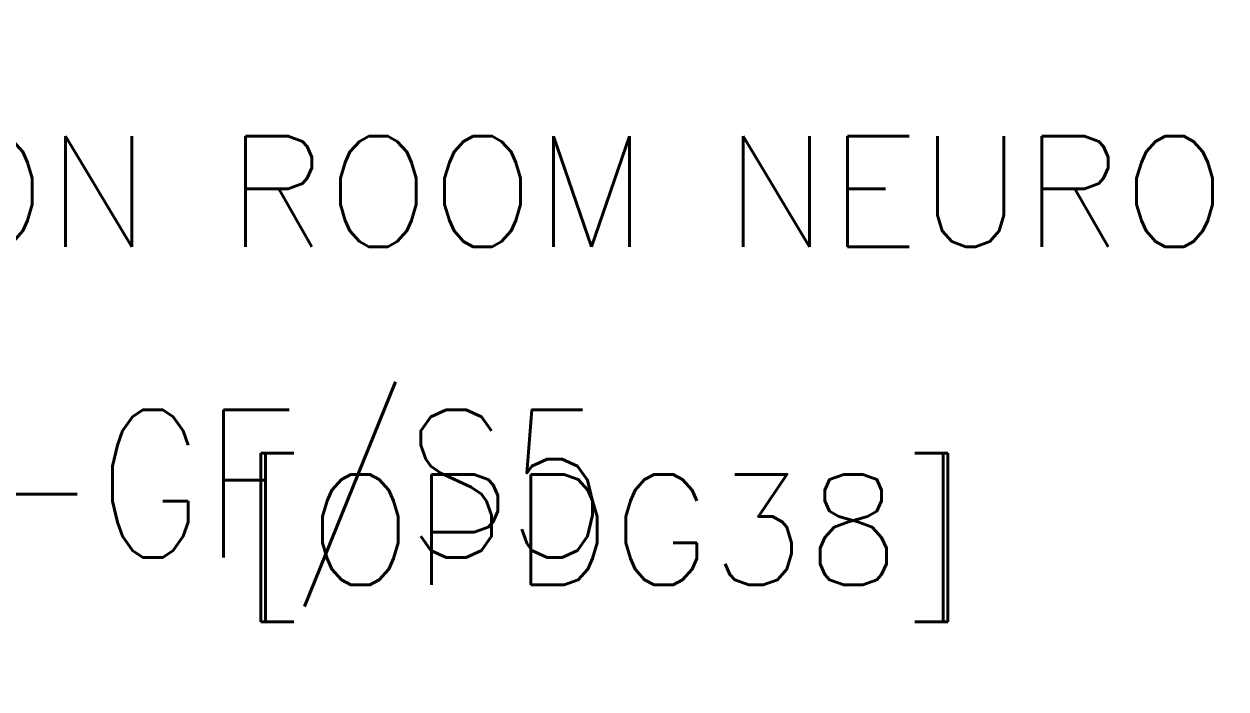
# Model space of a CAD drawing. Header units: inches. Extents: x -12418 to 57169, y -29325 to 19878.
# Drawn here: x 39317 to 40947, y -5240 to -4338 of the extents above; entities that cross this region are included whole.
import ezdxf
from ezdxf import colors
from ezdxf.entities.mleader import LeaderData, LeaderLine
from ezdxf.math import Vec2, Vec3

# ---------------------------------------------------------------- set-up
doc = ezdxf.new("R2010")
doc.units = ezdxf.units.IN
doc.header["$LTSCALE"] = 25
doc.header["$MEASUREMENT"] = 0
doc.linetypes.add('DASHDOT', pattern=[25.4, 12.7, -6.35, 0, -6.35])
doc.layers.get('0').update_dxf_attribs({"color": 8})
for name, color, linetype, lineweight in [('00-Ground Floor$0$72_EGR_BASE_TEXT', 252, 'Continuous', 5), ('E-LITE-CIRC', 6, 'Continuous', 25), ('E-LITE-CLNG-CNDT', 6, 'DASHDOT', 35)]:
    doc.layers.add(name, color=color, linetype=linetype, lineweight=lineweight)
doc.styles.add('00-Ground Floor$0$SIMPLEX', font='SIMPLEX.shx', dxfattribs={"height": 150})
doc.styles.add('DC_Simplex', font='SIMPLEX.shx', dxfattribs={"width": 0.7})

# ---------------------------------------------------------------- blocks, each defined once
blk = doc.blocks.new('00-Ground Floor')
at = {"layer": '00-Ground Floor$0$72_EGR_BASE_TEXT', "char_height": 150, "attachment_point": 2, "style": '00-Ground Floor$0$SIMPLEX'}
for s, insert in [('CONSULTATION ROOM NEUROLOGY', (39742.7, -4489.9, 0)), ('[OPDG38]', (40104, -4948.7, 0))]:
    blk.add_mtext(s, dxfattribs=dict(at, insert=insert))
blk = doc.blocks.new('ARR0W')
at = {"color": 45}
blk.add_ellipse((0, 0), major_axis=(0.4, 0), ratio=0.4, dxfattribs=at)
at = {"color": 45, "ltscale": 0.5}
blk.add_solid([(-1.4, 0.167), (-0.4, 0), (-1.4, -0.167)], dxfattribs=at)

msp = doc.modelspace()

# ---------------------------------------------------------------- block references
at = {"layer": 'E-LITE-CLNG-CNDT'}
msp.add_blockref('00-Ground Floor', (0, 0), dxfattribs=at)

# ---------------------------------------------------------------- leaders
at = {"layer": 'E-LITE-CIRC'}
ml = msp.add_multileader_mtext('Standard', dxfattribs=at)
ml.set_content('{\\Fdc_el_romans|c0;\\W0.8;TO\\Fromans|c0; \\Fsimplex|c0;LP-GF/S5}', color=256, style='DC_Simplex')
ml.set_leader_properties()
ml.set_arrow_properties(name='ARR0W')
ml.build(insert=Vec2(0, 0))
ml.multileader.update_dxf_attribs({"dogleg_length": 200, "arrow_head_size": 140, "scale": 100})
ctx = ml.context
ctx.base_point, ctx.scale, ctx.char_height, ctx.arrow_head_size, ctx.landing_gap_size, ctx.plane_origin, ctx.plane_x_axis, ctx.plane_y_axis = Vec3(38430.4, -4994.7, 0), 100, 200, 140, 140, Vec3(53423.3, -14570.4, 0), Vec3(1, 0.000001, 0), Vec3(-0.000001, 1, 0)
notes = []
notes.append((ctx, [(0, (1, 1, 0), (38321.7, -4994.7, 0), (1, 0.000001, 0), 108.8, [(0, [(37903.1, -4390.9, 0)], 0, [])])]))
ctx.mtext.insert, ctx.mtext.text_direction, ctx.mtext.rotation, ctx.mtext.flow_direction = Vec3(38570.4, -4861.3, 0), Vec3(1, 0.000001, 0), 0.000001, 5
for ctx, leaders in notes:
    for number, flags, end, landing, length, lines in leaders:
        leader = LeaderData()
        leader.index, (leader.has_last_leader_line, leader.has_dogleg_vector, leader.attachment_direction) = number, flags
        leader.last_leader_point, leader.dogleg_vector, leader.dogleg_length = Vec3(end), Vec3(landing), length
        for number, points, colour, breaks in lines:
            line = LeaderLine()
            line.index, line.vertices, line.color, line.breaks = number, Vec3.list(points), colors.encode_raw_color(colour), breaks
            leader.lines.append(line)
        ctx.leaders.append(leader)

doc.saveas('drawing.dxf')
